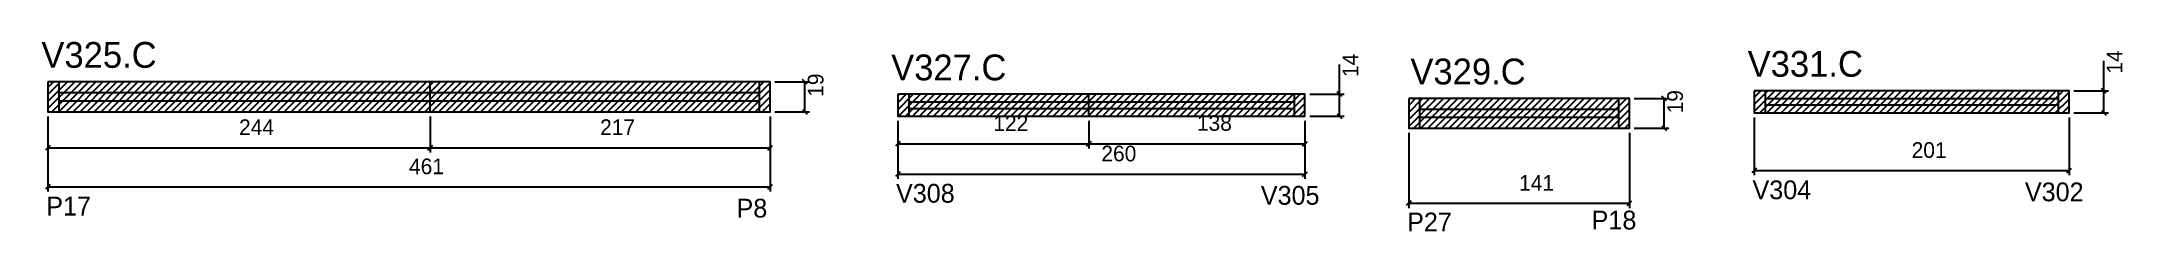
# Model space of a CAD drawing. Header units: metres. Extents: x 3437 to 4766, y -162 to -41.
import ezdxf

# ---------------------------------------------------------------- set-up
doc = ezdxf.new("R2010")
doc.units = ezdxf.units.M
for name, color, linetype in [('5', 7, 'Continuous'), ('COTA', 7, 'Continuous'), ('NOMENCLATURA', 7, 'Continuous'), ('Painéis', 7, 'Continuous'), ('REAPROVEITAMENTO', 7, 'Continuous'), ('SARR_2.2x7', 7, 'Continuous'), ('SARR_EDITAR', 7, 'Continuous')]:
    doc.layers.add(name, color=color, linetype=linetype)

msp = doc.modelspace()

# ---------------------------------------------------------------- hatches: boundary and pattern name
at = {"layer": 'REAPROVEITAMENTO'}
h = msp.add_hatch(dxfattribs=at)
h.set_pattern_fill('ANSI31')
h.paths.add_polyline_path([(3902.3, -85.4), (3902.3, -66.4), (3441.3, -66.4), (3441.3, -85.4), (3902.3, -85.4)])
h = msp.add_hatch(dxfattribs=at)
h.set_pattern_fill('ANSI31')
h.paths.add_polyline_path([(4243.8, -88.3), (4243.8, -74.3), (3983.8, -74.3), (3983.8, -88.3), (4243.8, -88.3), (4243.8, -88.3)])
h = msp.add_hatch(dxfattribs=at)
h.set_pattern_fill('ANSI31')
h.paths.add_polyline_path([(4451, -96), (4451, -77), (4310, -77), (4310, -96), (4451, -96)])
h = msp.add_hatch(dxfattribs=at)
h.set_pattern_fill('ANSI31')
h.paths.add_polyline_path([(4731.6, -86.1), (4731.6, -72.1), (4530.6, -72.1), (4530.6, -86.1), (4731.6, -86.1)])

# ---------------------------------------------------------------- linework, layer by layer
at = {"layer": 'COTA', "color": 4, "lineweight": 25}
for p, q in [((4753.7, -72.1), (4753.7, -53)), ((3905.3, -66.4), (3927.5, -66.4)), ((3924.5, -85.4), (3924.5, -66.4)), ((4265.9, -74.3), (4265.9, -55.2)), ((4246.8, -74.3), (4268.9, -74.3)), ((4265.9, -88.3), (4265.9, -74.3)), ((4454, -77), (4476.1, -77)), ((4473.1, -96), (4473.1, -77)), ((4734.6, -72.1), (4756.7, -72.1)), ((4753.7, -86.1), (4753.7, -72.1)), ((3441.3, -88.4), (3441.3, -136.4)), ((3902.3, -88.4), (3902.3, -136.4)), ((3905.3, -85.4), (3927.5, -85.4)), ((3983.8, -91.3), (3983.8, -128.2)), ((4243.8, -91.3), (4243.8, -128.2)), ((4246.8, -88.3), (4268.9, -88.3)), ((4530.6, -89.1), (4530.6, -126)), ((4731.6, -89.1), (4731.6, -126)), ((4734.6, -86.1), (4756.7, -86.1)), ((4310, -99), (4310, -146.9)), ((4451, -99), (4451, -146.9)), ((4454, -96), (4476.1, -96)), ((3983.8, -125.2), (4243.8, -125.2)), ((4530.6, -123), (4731.6, -123)), ((3441.3, -133.4), (3902.3, -133.4)), ((4310, -143.9), (4451, -143.9))]:
    msp.add_line(p, q, dxfattribs=at)
at = {"layer": 'COTA', "color": 0, "lineweight": 25}
for p, q in [((3926, -67.9), (3923, -64.9)), ((4267.4, -75.8), (4264.4, -72.8)), ((4474.6, -78.5), (4471.6, -75.5)), ((4755.2, -73.6), (4752.2, -70.6)), ((3923, -83.9), (3926, -86.9)), ((4264.4, -86.8), (4267.4, -89.8)), ((4752.2, -84.6), (4755.2, -87.6)), ((4471.6, -94.5), (4474.6, -97.5)), ((3442.8, -131.9), (3439.8, -134.9)), ((3900.8, -134.9), (3903.8, -131.9)), ((3985.3, -123.7), (3982.3, -126.7)), ((4242.3, -126.7), (4245.3, -123.7)), ((4532.1, -121.5), (4529.1, -124.5)), ((4730.1, -124.5), (4733.1, -121.5)), ((4311.5, -142.4), (4308.5, -145.4)), ((4449.5, -145.4), (4452.5, -142.4))]:
    msp.add_line(p, q, dxfattribs=at)
at = {"layer": 'Painéis', "color": 200, "lineweight": 25}
for p, q in [((3685.3, -85.4), (3685.3, -66.4)), ((4105.8, -88.3), (4105.8, -74.3))]:
    msp.add_line(p, q, dxfattribs=at)
at = {"layer": 'Painéis', "color": 4, "lineweight": 25}
for p, q in [((3441.3, -88.4), (3441.3, -111.4)), ((3685.3, -88.4), (3685.3, -111.4)), ((3685.3, -88.4), (3685.3, -111.4)), ((3902.3, -88.4), (3902.3, -111.4)), ((3983.8, -91.3), (3983.8, -108.9)), ((4105.8, -91.3), (4105.8, -108.9)), ((4105.8, -91.3), (4105.8, -108.9)), ((4243.8, -91.3), (4243.8, -108.9)), ((3983.8, -105.9), (4105.8, -105.9)), ((4105.8, -105.9), (4243.8, -105.9)), ((3441.3, -108.4), (3685.3, -108.4)), ((3685.3, -108.4), (3902.3, -108.4))]:
    msp.add_line(p, q, dxfattribs=at)
at = {"layer": 'Painéis', "color": 0, "lineweight": 25}
for p, q in [((3985.3, -104.4), (3982.3, -107.4)), ((4104.3, -107.4), (4107.3, -104.4)), ((4107.3, -104.4), (4104.3, -107.4)), ((4242.3, -107.4), (4245.3, -104.4)), ((3442.8, -106.9), (3439.8, -109.9)), ((3683.8, -109.9), (3686.8, -106.9)), ((3686.8, -106.9), (3683.8, -109.9)), ((3900.8, -109.9), (3903.8, -106.9))]:
    msp.add_line(p, q, dxfattribs=at)
at = {"layer": 'Painéis', "color": 200, "lineweight": 25}
for points in [[(3441.3, -66.4), (3441.3, -85.4), (3902.3, -85.4), (3902.3, -66.4), (3441.3, -66.4)], [(3983.8, -74.3), (3983.8, -88.3), (4243.8, -88.3), (4243.8, -74.3), (3983.8, -74.3)], [(4310, -77), (4310, -96), (4451, -96), (4451, -77), (4310, -77)], [(4530.6, -72.1), (4530.6, -86.1), (4731.6, -86.1), (4731.6, -72.1), (4530.6, -72.1)]]:
    msp.add_lwpolyline(points, dxfattribs=at)
at = {"layer": 'SARR_2.2x7', "color": 40, "lineweight": 25}
for p, q in [((3448.3, -66.4), (3448.3, -85.4)), ((3895.3, -66.4), (3895.3, -85.4)), ((3685.3, -73.4), (3448.3, -73.4)), ((3448.3, -78.4), (3685.3, -78.4)), ((3895.3, -73.4), (3685.3, -73.4)), ((3685.3, -78.4), (3895.3, -78.4)), ((3990.8, -74.3), (3990.8, -88.3)), ((4236.8, -74.3), (4236.8, -88.3)), ((4317, -77), (4317, -96)), ((4444, -77), (4444, -96)), ((4537.6, -72.1), (4537.6, -86.1)), ((4724.6, -72.1), (4724.6, -86.1)), ((4444, -84), (4317, -84)), ((4317, -89), (4444, -89))]:
    msp.add_line(p, q, dxfattribs=at)
at = {"layer": 'SARR_EDITAR', "color": 141, "lineweight": 25}
for p, q in [((4236.8, -79.3), (3990.8, -79.3)), ((4724.6, -77.1), (4537.6, -77.1)), ((3990.8, -83.3), (4236.8, -83.3)), ((4537.6, -81.1), (4724.6, -81.1))]:
    msp.add_line(p, q, dxfattribs=at)

# ---------------------------------------------------------------- texts
at = {"layer": '5', "color": 5, "lineweight": 25}
for s, p in [('V308', (3982.7, -143.5)), ('V305', (4215.6, -144.8)), ('V304', (4529.5, -141.3)), ('V302', (4703.4, -142.6)), ('P17', (3440.2, -151.7)), ('P8', (3880.9, -153)), ('P27', (4309, -161.8)), ('P18', (4426.8, -160.6))]:
    msp.add_text(s, height=12, rotation=360, dxfattribs=at).set_placement(p)
at = {"layer": 'COTA', "color": 240, "lineweight": 25}
for s, p in [('14', (4277.8, -63.3)), ('14', (4765.6, -61.1)), ('19', (3936.4, -75.9)), ('19', (4485.1, -86.5))]:
    msp.add_text(s, height=10, rotation=90, dxfattribs=at).set_placement(p)
for s, p in [('201', (4631.1, -114.9)), ('461', (3671.8, -125.3)), ('260', (4113.8, -117.1)), ('141', (4380.5, -135.9))]:
    msp.add_text(s, height=10, dxfattribs=at).set_placement(p)
at = {"layer": 'NOMENCLATURA', "color": 7, "lineweight": 25}
for s, p in [('V325.C', (3437.1, -57.4)), ('V327.C', (3979.6, -65.4)), ('V329.C', (4311.1, -68)), ('V331.C', (4526.4, -63.1))]:
    msp.add_text(s, height=16.5, dxfattribs=at).set_placement(p)
at = {"layer": 'Painéis', "color": 240, "lineweight": 25}
for s, p in [('244', (3563.3, -100.3)), ('217', (3793.8, -100.3)), ('122', (4044.8, -97.8)), ('138', (4174.8, -97.6))]:
    msp.add_text(s, height=10, dxfattribs=at).set_placement(p)

doc.saveas('drawing.dxf')
